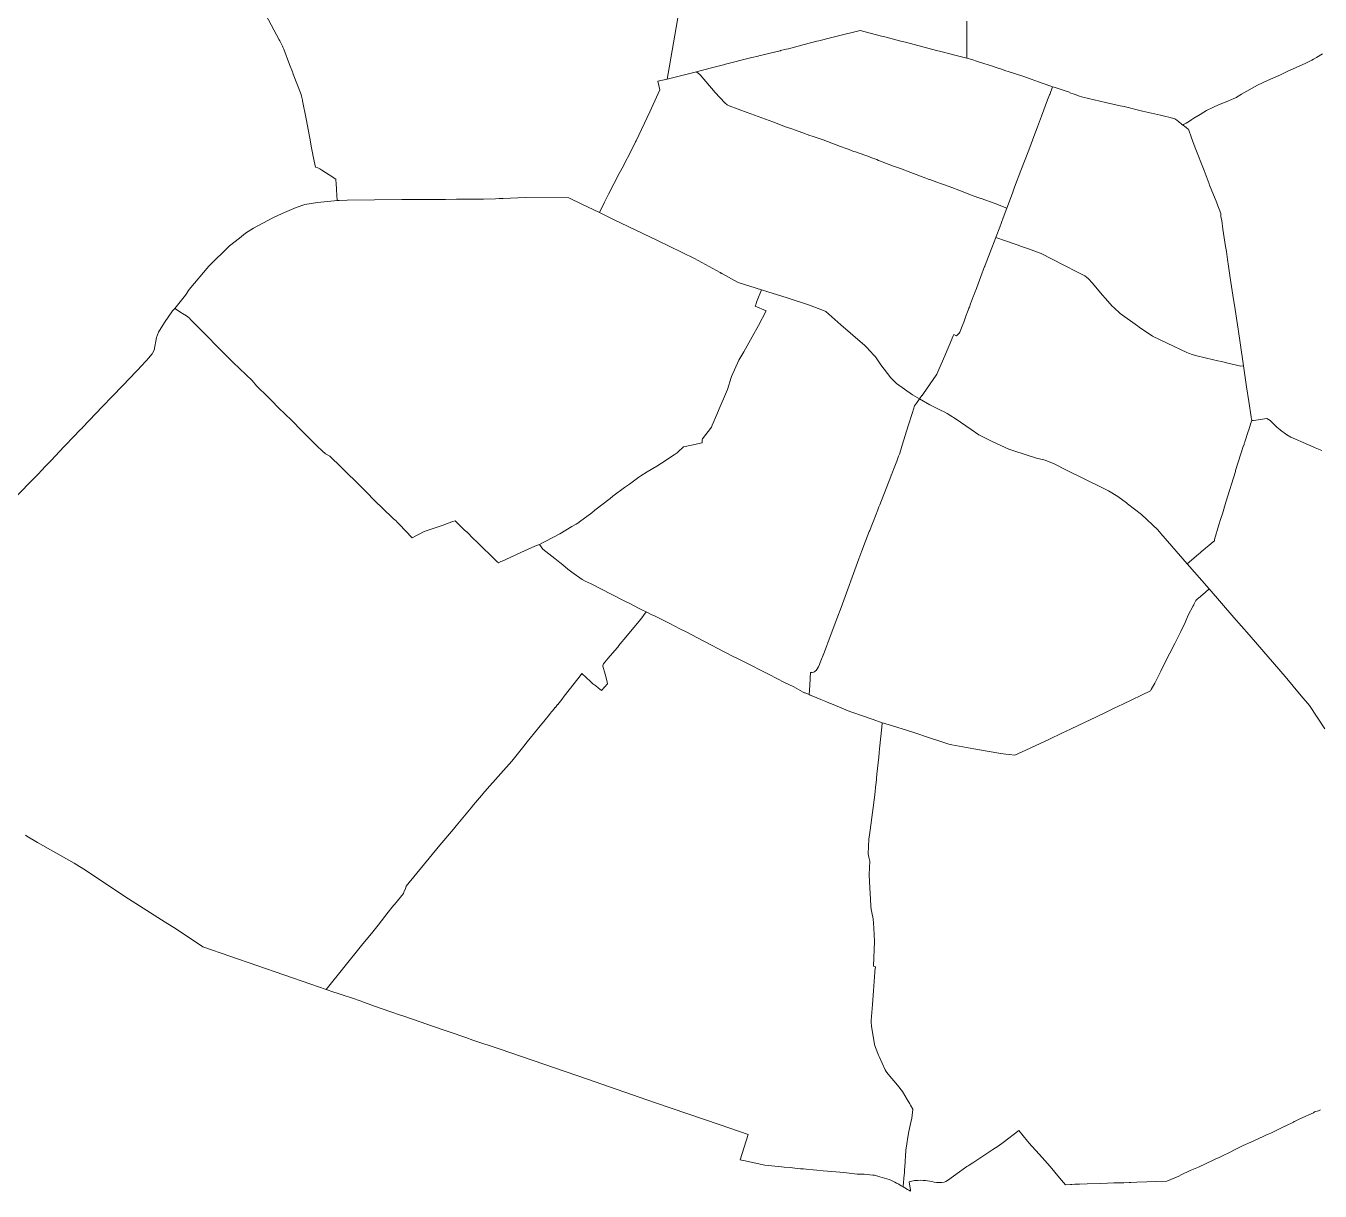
# Model space of a CAD drawing. Header units: metres. Extents: x 643076 to 661086, y 6857477 to 6867081.
# Drawn here: x 647080 to 654078, y 6857477 to 6863778 of the extents above; entities that cross this region are included whole.
import ezdxf

# ---------------------------------------------------------------- set-up
doc = ezdxf.new("R2010")
doc.units = ezdxf.units.M

msp = doc.modelspace()

# ---------------------------------------------------------------- linework, layer by layer
at = {"linetype": 'Continuous', "lineweight": 13}
for points in [[(650638.2, 6863944.7), (650614.71, 6863888.71), (650603.61, 6863810.9), (650566.5, 6863603.91), (650557.4, 6863551.21), (650547.31, 6863490.71)], [(648376.71, 6863837.7), (648449.4, 6863703.41), (648453.11, 6863696.51), (648456.91, 6863689.51), (648460.4, 6863682.91), (648467.81, 6863669.2), (648470.11, 6863663.5), (648474.51, 6863651.91), (648506.31, 6863568.51), (648521.4, 6863529.01), (648522.71, 6863525.7), (648523.81, 6863522.81), (648525.9, 6863517.31), (648567.81, 6863407.91), (648570.21, 6863398.3), (648575.11, 6863375.91), (648575.81, 6863372.71), (648595.01, 6863275.3), (648613.1, 6863180.91), (648614.9, 6863171.01), (648624.91, 6863118.7), (648631.81, 6863082.8), (648632.21, 6863080.21), (648634.5, 6863064.91), (648638.71, 6863047.21), (648646.61, 6863013.41), (648658.21, 6863009.8), (648668.71, 6863004.4), (648680.5, 6862997.61), (648719.81, 6862972.51), (648756.81, 6862948.41), (648758.4, 6862919.8), (648759.61, 6862900.31), (648760.1, 6862892.01), (648763.61, 6862833.61), (648746.5, 6862832.81)], [(648668.71, 6863004.4), (648658.21, 6863009.8), (648646.61, 6863013.41), (648638.71, 6863047.21), (648634.5, 6863064.91), (648632.21, 6863080.21), (648631.81, 6863082.8), (648624.91, 6863118.7), (648614.9, 6863171.01), (648613.1, 6863180.91), (648595.01, 6863275.3), (648575.81, 6863372.71), (648575.11, 6863375.91), (648570.21, 6863398.3), (648567.81, 6863407.91), (648525.9, 6863517.31), (648523.81, 6863522.81), (648522.71, 6863525.7), (648521.4, 6863529.01), (648506.31, 6863568.51), (648474.51, 6863651.91), (648470.11, 6863663.5), (648467.81, 6863669.2), (648460.4, 6863682.91), (648456.91, 6863689.51), (648453.11, 6863696.51), (648449.4, 6863703.41), (648376.71, 6863837.7)], [(652166.91, 6863802.91), (652166.91, 6863756.8), (652167, 6863751.4), (652166.8, 6863674.8), (652167.81, 6863604.3), (652102.71, 6863620.21), (652082.7, 6863625.2), (652027.2, 6863639.51), (652003.31, 6863645.8), (651835.8, 6863689.51), (651811.5, 6863695.9), (651723.61, 6863718.8), (651706.9, 6863723.21), (651590.81, 6863753.5), (651466.21, 6863722.41), (651444.11, 6863716.91), (651422.41, 6863711.5), (651374.71, 6863699.61), (651367.4, 6863697.7), (651356.41, 6863694.91), (651288.81, 6863678.11), (651203.21, 6863654.91), (651190.6, 6863651.8), (651160.61, 6863644.5), (651158.5, 6863643.91), (651043.5, 6863615.5), (651038.5, 6863614.21), (651005.11, 6863607.41), (650856.11, 6863569.5), (650851.11, 6863568.3), (650787.8, 6863551.41), (650780.1, 6863549.41), (650706.11, 6863530.51), (650591.41, 6863501.51), (650547.31, 6863490.71), (650557.4, 6863551.21), (650566.5, 6863603.91), (650603.61, 6863810.9)], [(652597.1, 6863460.31), (652579.5, 6863467), (652555.1, 6863476), (652514.81, 6863489.9), (652469.9, 6863505.51), (652390.21, 6863532.21), (652378.61, 6863535.91), (652355.11, 6863543.3), (652327.01, 6863553.61), (652300.81, 6863562.11), (652288.21, 6863566.11), (652254.21, 6863576.91), (652224.5, 6863586.31), (652193.81, 6863596.01), (652167.81, 6863604.3), (652166.8, 6863674.8), (652167, 6863751.4), (652166.91, 6863756.8), (652166.91, 6863802.91)], [(651019.41, 6863296.01), (650979.21, 6863309.71), (650882.41, 6863345.11), (650872.11, 6863351.61), (650859.21, 6863361.91), (650806.81, 6863418.7), (650725.11, 6863512.91), (650706.11, 6863530.51), (650780.1, 6863549.41), (650787.8, 6863551.41), (650851.11, 6863568.3), (650856.11, 6863569.5), (651005.11, 6863607.41), (651038.5, 6863614.21), (651043.5, 6863615.5), (651158.5, 6863643.91), (651160.61, 6863644.5), (651190.6, 6863651.8), (651203.21, 6863654.91), (651288.81, 6863678.11), (651356.41, 6863694.91), (651367.4, 6863697.7), (651374.71, 6863699.61), (651422.41, 6863711.5), (651444.11, 6863716.91), (651466.21, 6863722.41), (651590.81, 6863753.5), (651706.9, 6863723.21), (651723.61, 6863718.8), (651811.5, 6863695.9), (651835.8, 6863689.51), (652003.31, 6863645.8), (652027.2, 6863639.51), (652082.7, 6863625.2), (652102.71, 6863620.21), (652167.81, 6863604.3)], [(653449.31, 6863312), (653463.9, 6863321.2), (653500.81, 6863339.21), (653528.8, 6863351.91), (653570.41, 6863368.01), (653582, 6863372.71), (653586.3, 6863374.51), (653594.91, 6863378.21), (653610.61, 6863384.8), (653625.31, 6863391.51), (653628.7, 6863393.71), (653629.31, 6863394.2), (653652.9, 6863408.71), (653739.41, 6863457.81), (653792.31, 6863482.71), (653863.61, 6863514.3), (653881.51, 6863523.31), (653900.31, 6863531.9), (653999.9, 6863576.41), (654033.3, 6863593.1), (654042.01, 6863598.21), (654042.5, 6863598.5), (654045.8, 6863600.5), (654058.9, 6863607.51), (654090.21, 6863627.81)], [(654090.21, 6863627.81), (654058.9, 6863607.51), (654045.8, 6863600.5), (654042.5, 6863598.5), (654042.01, 6863598.21), (654033.3, 6863593.1), (653999.9, 6863576.41), (653900.31, 6863531.9), (653881.51, 6863523.31), (653863.61, 6863514.3), (653792.31, 6863482.71), (653739.41, 6863457.81), (653652.9, 6863408.71), (653629.31, 6863394.2), (653628.7, 6863393.71), (653625.31, 6863391.51), (653610.61, 6863384.8), (653594.91, 6863378.21), (653586.3, 6863374.51), (653582, 6863372.71), (653570.41, 6863368.01)], [(652167.81, 6863604.3), (652193.81, 6863596.01), (652224.5, 6863586.31), (652254.21, 6863576.91), (652288.21, 6863566.11), (652300.81, 6863562.11), (652327.01, 6863553.61), (652355.11, 6863543.3), (652378.61, 6863535.91), (652390.21, 6863532.21), (652469.9, 6863505.51), (652514.81, 6863489.9), (652555.1, 6863476), (652579.5, 6863467), (652597.1, 6863460.31), (652630.51, 6863449.4), (652615.8, 6863406.71), (652615.11, 6863404.71), (652604.3, 6863377.51), (652591.5, 6863344.2), (652583.6, 6863323.7), (652571.61, 6863290.61), (652560.81, 6863261.01), (652550, 6863233.11), (652542.01, 6863212.7), (652535.11, 6863194.71), (652502.31, 6863106.41), (652459.71, 6862996.8), (652425.61, 6862906.01), (652413.9, 6862874.4), (652383.3, 6862792.6), (652314.5, 6862820.01), (652244.91, 6862844.41), (652243.5, 6862844.91), (652196.5, 6862861.3), (652139, 6862884.41), (652071.5, 6862910.3), (652046.41, 6862919.11)], [(650547.31, 6863490.71), (650497.3, 6863478.5), (650508.5, 6863431.91), (650453.61, 6863314.21), (650379.8, 6863155.81), (650376.3, 6863150.71), (650372.41, 6863142.81), (650363.4, 6863125.41), (650359.91, 6863117.71), (650304.1, 6863008.41), (650295.51, 6862992.8), (650288.01, 6862979.11), (650230.4, 6862868.5), (650221.21, 6862849.8), (650215.71, 6862838.61), (650212.71, 6862832.5), (650208.6, 6862824.11), (650181.11, 6862768.31), (650085.91, 6862814.31), (650016.31, 6862848.01), (649779.31, 6862849.5), (649660.31, 6862845.3), (649639.61, 6862844.61), (649619.21, 6862843.8), (649553.9, 6862841.5), (649408.21, 6862840.51), (649349.5, 6862840.1), (649112.71, 6862838.51), (648817, 6862836.51), (648773.81, 6862834.3), (648763.61, 6862833.61), (648760.1, 6862892.01), (648759.61, 6862900.31), (648758.4, 6862919.8), (648756.81, 6862948.41), (648719.81, 6862972.51), (648680.5, 6862997.61), (648668.71, 6863004.4)], [(650304.1, 6863008.41), (650359.91, 6863117.71), (650363.4, 6863125.41), (650372.41, 6863142.81), (650376.3, 6863150.71), (650379.8, 6863155.81), (650453.61, 6863314.21), (650508.5, 6863431.91), (650497.3, 6863478.5), (650547.31, 6863490.71), (650591.41, 6863501.51), (650706.11, 6863530.51), (650725.11, 6863512.91), (650806.81, 6863418.7), (650859.21, 6863361.91), (650872.11, 6863351.61), (650882.41, 6863345.11), (650979.21, 6863309.71), (651019.41, 6863296.01), (651118.31, 6863259.71), (651188.01, 6863232.61), (651227.3, 6863218.91), (651235.5, 6863216), (651280.91, 6863199.3), (651318.5, 6863186.31), (651331, 6863181.9), (651391, 6863161.2), (651485.31, 6863126.11), (651514.4, 6863115.2), (651531.1, 6863109.11), (651541.61, 6863105.11), (651556.41, 6863099.7), (651565.31, 6863096.41), (651616.3, 6863079), (651637.21, 6863071.81), (651649, 6863067.2), (651658.81, 6863063.41), (651662.5, 6863061.91)], [(652550, 6863233.11), (652560.81, 6863261.01), (652571.61, 6863290.61), (652583.6, 6863323.7), (652591.5, 6863344.2), (652604.3, 6863377.51), (652615.11, 6863404.71), (652615.8, 6863406.71), (652630.51, 6863449.4), (652644.41, 6863445.5), (652683.41, 6863432.4), (652699.11, 6863427.51), (652716.91, 6863421.31), (652730.01, 6863414.61), (652742, 6863410.31), (652758.51, 6863404.71), (652770.61, 6863400.61), (652795.21, 6863393.61), (652916.5, 6863363.41), (652996, 6863346.11), (653017.31, 6863341.41), (653118.11, 6863317.61), (653214, 6863295), (653243.9, 6863287.71), (653260.4, 6863283.71), (653292.81, 6863275.8), (653302.61, 6863268.1), (653311.5, 6863260.91), (653315.71, 6863257.71), (653322.71, 6863252.11), (653328.01, 6863247.81), (653329, 6863247.1), (653335.21, 6863242.11)], [(653570.41, 6863368.01), (653528.8, 6863351.91), (653500.81, 6863339.21), (653463.9, 6863321.2), (653449.31, 6863312), (653429.21, 6863299.11), (653395.21, 6863278.71), (653384.5, 6863271.3), (653370.81, 6863263.11), (653352.9, 6863252.5), (653339.61, 6863244.61), (653337.71, 6863243.51), (653335.21, 6863242.11), (653329, 6863247.1), (653328.01, 6863247.81), (653322.71, 6863252.11), (653315.71, 6863257.71), (653311.5, 6863260.91), (653302.61, 6863268.1), (653292.81, 6863275.8), (653260.4, 6863283.71), (653243.9, 6863287.71), (653214, 6863295), (653118.11, 6863317.61), (653017.31, 6863341.41), (652996, 6863346.11), (652916.5, 6863363.41), (652795.21, 6863393.61), (652770.61, 6863400.61), (652758.51, 6863404.71), (652742, 6863410.31), (652730.01, 6863414.61), (652716.91, 6863421.31), (652699.11, 6863427.51), (652683.41, 6863432.4), (652644.41, 6863445.5), (652630.51, 6863449.4), (652597.1, 6863460.31)], [(652046.41, 6862919.11), (652020.21, 6862928.21), (652010.5, 6862931.61), (652000.21, 6862935.21), (651987.6, 6862939.71), (651982.5, 6862941.4), (651967.31, 6862946.7), (651958.11, 6862949.91), (651954.81, 6862951), (651946.51, 6862954.21), (651864.91, 6862985.11), (651808.1, 6863006.5), (651771.11, 6863019.3), (651741.5, 6863030.31), (651701, 6863046.6), (651689.91, 6863051.11), (651680.5, 6863054.81), (651670.6, 6863058.71), (651662.5, 6863061.91), (651658.81, 6863063.41), (651649, 6863067.2), (651637.21, 6863071.81), (651616.3, 6863079), (651565.31, 6863096.41), (651556.41, 6863099.7), (651541.61, 6863105.11), (651531.1, 6863109.11), (651514.4, 6863115.2), (651485.31, 6863126.11), (651391, 6863161.2), (651331, 6863181.9), (651318.5, 6863186.31), (651280.91, 6863199.3), (651235.5, 6863216), (651227.3, 6863218.91), (651188.01, 6863232.61), (651118.31, 6863259.71), (651019.41, 6863296.01)], [(653633.71, 6862137.31), (653617.91, 6862244.81), (653606.1, 6862321.61), (653602.4, 6862346.21), (653592.11, 6862415.8), (653582.61, 6862479), (653577.31, 6862514.51), (653570.71, 6862557.61), (653566.61, 6862585.01), (653552.01, 6862679.6), (653545.81, 6862726.61), (653541.3, 6862746.2), (653541.21, 6862762.91), (653519.01, 6862819.2), (653518.31, 6862821.1), (653480.31, 6862916.4), (653477.11, 6862924.51), (653450, 6862996.7), (653401.5, 6863118.5), (653390.21, 6863152.71), (653382.71, 6863172.91), (653366.91, 6863218.81), (653364.91, 6863220.2), (653355.9, 6863226.91), (653352.21, 6863229.61), (653348, 6863232.61), (653344.61, 6863235.21), (653338.91, 6863239.4), (653338.6, 6863239.6), (653335.21, 6863242.11), (653337.71, 6863243.51), (653339.61, 6863244.61), (653352.9, 6863252.5), (653370.81, 6863263.11), (653384.5, 6863271.3), (653395.21, 6863278.71), (653429.21, 6863299.11), (653449.31, 6863312)], [(653403.6, 6861995), (653386.5, 6862001.51), (653366.21, 6862008.9), (653357.71, 6862012.21), (653251.51, 6862062.3), (653171.61, 6862101.11), (653098.8, 6862149.71), (653090.81, 6862155.41), (652996.4, 6862223), (652961.81, 6862254.41), (652953.11, 6862262.21), (652917.21, 6862304.41), (652901.5, 6862322.81), (652845.2, 6862389), (652825.51, 6862411.01), (652814.41, 6862419.8), (652805.5, 6862426.91), (652773.9, 6862443.01), (652688.9, 6862486.3), (652568.6, 6862547.41), (652557.81, 6862551.3), (652500.61, 6862572.11), (652463.31, 6862585.61), (652440, 6862594.01), (652433.41, 6862596.31), (652377.31, 6862616.11), (652324.41, 6862634.71), (652326.41, 6862639.91), (652345.41, 6862689.3), (652364.5, 6862739.41), (652383.3, 6862792.6), (652413.9, 6862874.4), (652425.61, 6862906.01), (652459.71, 6862996.8), (652502.31, 6863106.41), (652535.11, 6863194.71), (652542.01, 6863212.7), (652550, 6863233.11)], [(653335.21, 6863242.11), (653338.6, 6863239.6), (653338.91, 6863239.4), (653344.61, 6863235.21), (653348, 6863232.61), (653352.21, 6863229.61), (653355.9, 6863226.91), (653364.91, 6863220.2), (653366.91, 6863218.81), (653382.71, 6863172.91), (653390.21, 6863152.71), (653401.5, 6863118.5), (653450, 6862996.7), (653477.11, 6862924.51), (653480.31, 6862916.4), (653518.31, 6862821.1), (653519.01, 6862819.2), (653541.21, 6862762.91), (653541.3, 6862746.2), (653545.81, 6862726.61), (653552.01, 6862679.6), (653566.61, 6862585.01), (653570.71, 6862557.61), (653577.31, 6862514.51), (653582.61, 6862479), (653592.11, 6862415.8), (653602.4, 6862346.21), (653606.1, 6862321.61), (653617.91, 6862244.81), (653633.71, 6862137.31), (653645.4, 6862063.91), (653663.11, 6861939.41), (653648.5, 6861938.61), (653579.5, 6861954.51), (653544.7, 6861962.61), (653525.5, 6861966.9), (653463.9, 6861981.11), (653403.6, 6861995)], [(651932.71, 6861790.21), (651925.71, 6861780.31), (651924.71, 6861778.91), (651911.61, 6861760.6), (651873.31, 6861782.51), (651787.21, 6861844.4), (651756.4, 6861874.8), (651702.11, 6861945.21), (651673.8, 6861989.41), (651636.61, 6862028.61), (651633.61, 6862031.8), (651630.81, 6862034.81), (651615.61, 6862050.7), (651487, 6862161.41), (651404.7, 6862234.3), (651393.11, 6862238.71), (651310.81, 6862270.11), (651196.91, 6862306.8), (651091.4, 6862340.21), (651056.7, 6862351.21), (650932.01, 6862390.5), (650842.81, 6862439.31), (650841.21, 6862440.11), (650838.11, 6862441.71), (650835.11, 6862443.51), (650833.2, 6862444.5), (650696, 6862519.41), (650494.31, 6862616.91), (650257, 6862731.71), (650181.11, 6862768.31), (650208.6, 6862824.11), (650212.71, 6862832.5), (650215.71, 6862838.61), (650221.21, 6862849.8), (650230.4, 6862868.5), (650288.01, 6862979.11), (650295.51, 6862992.8), (650304.1, 6863008.41)], [(651662.5, 6863061.91), (651670.6, 6863058.71), (651680.5, 6863054.81), (651689.91, 6863051.11), (651701, 6863046.6), (651741.5, 6863030.31), (651771.11, 6863019.3), (651808.1, 6863006.5), (651864.91, 6862985.11), (651946.51, 6862954.21), (651954.81, 6862951), (651958.11, 6862949.91), (651967.31, 6862946.7), (651982.5, 6862941.4), (651987.6, 6862939.71), (652000.21, 6862935.21), (652010.5, 6862931.61), (652020.21, 6862928.21), (652046.41, 6862919.11), (652071.5, 6862910.3), (652139, 6862884.41), (652196.5, 6862861.3), (652243.5, 6862844.91), (652244.91, 6862844.41), (652314.5, 6862820.01), (652383.3, 6862792.6)], [(648746.5, 6862832.81), (648656.3, 6862822.41), (648588.61, 6862811.6), (648542, 6862796.51), (648465.61, 6862763.3), (648415.4, 6862739.31), (648311.41, 6862684.31), (648267.5, 6862657.91), (648234.81, 6862630), (648180.7, 6862588.71), (648070.11, 6862479.31), (647962.8, 6862351.81), (647942.4, 6862322.2), (647884.61, 6862250.71), (647873.6, 6862236.61), (647829.5, 6862174.11), (647796.7, 6862122.31), (647786.61, 6862092.8), (647773.3, 6862023.91), (647763.4, 6862004.3), (647752.91, 6861991.6), (647745.81, 6861983.01), (647740.11, 6861977.21), (647736.9, 6861973.8), (647731.81, 6861968.3), (647726.5, 6861962.9), (647722.71, 6861958.91), (647721.21, 6861957.3), (647712.41, 6861947.41), (647603.81, 6861833.61), (647547.41, 6861774.41), (647495.21, 6861719.8), (647386.61, 6861606.01), (647382.4, 6861601.41), (647376.01, 6861594.91), (647255.4, 6861468.91), (647247.11, 6861460.3), (647208.2, 6861419.71)], [(647955.81, 6862205.3), (647948.1, 6862209.71), (647927.21, 6862223.61), (647884.61, 6862250.71), (647942.4, 6862322.2), (647962.8, 6862351.81), (648070.11, 6862479.31), (648180.7, 6862588.71), (648234.81, 6862630), (648267.5, 6862657.91), (648311.41, 6862684.31), (648415.4, 6862739.31), (648465.61, 6862763.3), (648542, 6862796.51), (648588.61, 6862811.6), (648656.3, 6862822.41), (648746.5, 6862832.81), (648763.61, 6862833.61), (648773.81, 6862834.3), (648817, 6862836.51), (649112.71, 6862838.51), (649349.5, 6862840.1), (649408.21, 6862840.51), (649553.9, 6862841.5), (649619.21, 6862843.8), (649639.61, 6862844.61), (649660.31, 6862845.3), (649779.31, 6862849.5), (650016.31, 6862848.01), (650085.91, 6862814.31), (650181.11, 6862768.31)], [(652383.3, 6862792.6), (652364.5, 6862739.41), (652345.41, 6862689.3), (652326.41, 6862639.91), (652324.41, 6862634.71), (652293.61, 6862554.61), (652266.31, 6862483.61), (652264.71, 6862479.71), (652264.5, 6862479.21), (652263.9, 6862477.51), (652244, 6862423.6), (652221.31, 6862363.31), (652219, 6862357.41), (652211, 6862335.91), (652206, 6862322.71), (652204.11, 6862317.51), (652188, 6862274.81), (652181.11, 6862256.61), (652179, 6862250.8), (652175.5, 6862241.61), (652163, 6862208.41), (652151.11, 6862176.8), (652146.1, 6862163.4), (652130.3, 6862122.41), (652126.11, 6862116.21), (652112.21, 6862102.81), (652096.5, 6862109.61), (652093.31, 6862102.5), (652088.01, 6862089.3), (652086.01, 6862084.61), (652052.71, 6862003), (652052.4, 6862002.11), (652048.71, 6861993.11), (652016.91, 6861920.61), (652011.31, 6861907.8), (652004.81, 6861894.81), (652002.11, 6861889.61), (651932.71, 6861790.21)], [(650181.11, 6862768.31), (650257, 6862731.71), (650494.31, 6862616.91), (650696, 6862519.41), (650833.2, 6862444.5), (650835.11, 6862443.51), (650838.11, 6862441.71), (650841.21, 6862440.11), (650842.81, 6862439.31), (650932.01, 6862390.5), (651056.7, 6862351.21), (651034.81, 6862293.11), (651031.11, 6862283.41), (651028.5, 6862275.71), (651026.91, 6862271.51), (651023.71, 6862262.21), (651082.61, 6862236.51), (651041.11, 6862158.21), (651007.2, 6862095.81), (650962.21, 6862016.11), (650935.4, 6861970.41), (650895.4, 6861882.91), (650892.5, 6861876.7), (650873.31, 6861811.61), (650867.81, 6861799.11), (650828.91, 6861707.91), (650815.31, 6861677.41), (650809.11, 6861661.3), (650799.41, 6861639.61), (650791.5, 6861618.3), (650787.71, 6861608.8), (650737.5, 6861544.4), (650736.21, 6861541.11), (650737.21, 6861523.5), (650679, 6861511.01), (650635.5, 6861501.71), (650605.3, 6861472.61), (650600.61, 6861469.01)], [(652002.11, 6861889.61), (652004.81, 6861894.81), (652011.31, 6861907.8), (652016.91, 6861920.61), (652048.71, 6861993.11), (652052.4, 6862002.11), (652052.71, 6862003), (652086.01, 6862084.61), (652088.01, 6862089.3), (652093.31, 6862102.5), (652096.5, 6862109.61), (652112.21, 6862102.81), (652126.11, 6862116.21), (652130.3, 6862122.41), (652146.1, 6862163.4), (652151.11, 6862176.8), (652163, 6862208.41), (652175.5, 6862241.61), (652179, 6862250.8), (652181.11, 6862256.61), (652188, 6862274.81), (652204.11, 6862317.51), (652206, 6862322.71), (652211, 6862335.91), (652219, 6862357.41), (652221.31, 6862363.31), (652244, 6862423.6), (652263.9, 6862477.51), (652264.5, 6862479.21), (652264.71, 6862479.71), (652266.31, 6862483.61), (652293.61, 6862554.61), (652324.41, 6862634.71), (652377.31, 6862616.11), (652433.41, 6862596.31), (652440, 6862594.01), (652463.31, 6862585.61), (652500.61, 6862572.11)], [(652500.61, 6862572.11), (652557.81, 6862551.3), (652568.6, 6862547.41), (652688.9, 6862486.3), (652773.9, 6862443.01), (652805.5, 6862426.91), (652814.41, 6862419.8), (652825.51, 6862411.01), (652845.2, 6862389), (652901.5, 6862322.81), (652917.21, 6862304.41), (652953.11, 6862262.21), (652961.81, 6862254.41), (652996.4, 6862223), (653090.81, 6862155.41), (653098.8, 6862149.71), (653171.61, 6862101.11), (653251.51, 6862062.3), (653357.71, 6862012.21), (653366.21, 6862008.9), (653386.5, 6862001.51), (653403.6, 6861995), (653463.9, 6861981.11), (653525.5, 6861966.9), (653544.7, 6861962.61), (653579.5, 6861954.51), (653648.5, 6861938.61), (653663.11, 6861939.41)], [(650809.11, 6861661.3), (650815.31, 6861677.41), (650828.91, 6861707.91), (650867.81, 6861799.11), (650873.31, 6861811.61), (650892.5, 6861876.7), (650895.4, 6861882.91), (650935.4, 6861970.41), (650962.21, 6862016.11), (651007.2, 6862095.81), (651041.11, 6862158.21), (651082.61, 6862236.51), (651023.71, 6862262.21), (651026.91, 6862271.51), (651028.5, 6862275.71), (651031.11, 6862283.41), (651034.81, 6862293.11), (651056.7, 6862351.21), (651091.4, 6862340.21), (651196.91, 6862306.8), (651310.81, 6862270.11), (651393.11, 6862238.71), (651404.7, 6862234.3), (651487, 6862161.41), (651615.61, 6862050.7), (651630.81, 6862034.81), (651633.61, 6862031.8), (651636.61, 6862028.61), (651673.8, 6861989.41), (651702.11, 6861945.21), (651756.4, 6861874.8), (651787.21, 6861844.4), (651873.31, 6861782.51), (651911.61, 6861760.6)], [(647247.11, 6861460.3), (647255.4, 6861468.91), (647376.01, 6861594.91), (647382.4, 6861601.41), (647386.61, 6861606.01), (647495.21, 6861719.8), (647547.41, 6861774.41), (647603.81, 6861833.61), (647712.41, 6861947.41), (647721.21, 6861957.3), (647722.71, 6861958.91), (647726.5, 6861962.9), (647731.81, 6861968.3), (647736.9, 6861973.8), (647740.11, 6861977.21), (647745.81, 6861983.01), (647752.91, 6861991.6), (647763.4, 6862004.3), (647773.3, 6862023.91), (647786.61, 6862092.8), (647796.7, 6862122.31), (647829.5, 6862174.11), (647873.6, 6862236.61), (647884.61, 6862250.71), (647927.21, 6862223.61), (647948.1, 6862209.71), (647955.81, 6862205.3), (647964.21, 6862196.81), (647970.3, 6862190.6), (647983, 6862177.61), (647986.81, 6862173.81), (647999.11, 6862161.3), (648048.61, 6862110.91), (648122.5, 6862035.7), (648200.61, 6861958.01), (648302.91, 6861860.1), (648327.71, 6861832.21), (648389.6, 6861770.81)], [(649331.5, 6861076.4), (649276.41, 6861057.91), (649233.11, 6861043.41), (649169.41, 6861010.61), (649098.5, 6861083.5), (649093.11, 6861089.11), (649085.5, 6861096.71), (649083.1, 6861099), (649075.2, 6861106.8), (649068.5, 6861113.21), (649062.9, 6861118.6), (648963.91, 6861214), (648924.11, 6861254.81), (648911.21, 6861268.01), (648896.11, 6861282.61), (648784.5, 6861391.01), (648723.7, 6861451.41), (648700.61, 6861464.3), (648681.5, 6861480.71), (648655.1, 6861504.81), (648585.21, 6861575), (648576.41, 6861584.91), (648513.71, 6861647.61), (648484.11, 6861677.01), (648442.3, 6861716.3), (648413, 6861747.71), (648389.6, 6861770.81), (648327.71, 6861832.21), (648302.91, 6861860.1), (648200.61, 6861958.01), (648122.5, 6862035.7), (648048.61, 6862110.91), (647999.11, 6862161.3), (647986.81, 6862173.81), (647983, 6862177.61), (647970.3, 6862190.6), (647964.21, 6862196.81), (647955.81, 6862205.3)], [(654086.91, 6861482.51), (654050.61, 6861497.01), (654043.2, 6861500.2), (653985.61, 6861525), (653943.8, 6861543.11), (653919.31, 6861554.81), (653897.51, 6861566.61), (653863.41, 6861591.51), (653860.91, 6861593.31), (653844.41, 6861608.41), (653807.01, 6861645.11), (653788.8, 6861655.6), (653729.91, 6861646.71), (653717.31, 6861644.81), (653715.5, 6861644.51), (653707.71, 6861643.41), (653706.4, 6861652.41), (653705.2, 6861660.9), (653704.61, 6861664.61), (653692.61, 6861747.51), (653680.41, 6861827.11), (653663.11, 6861939.41), (653645.4, 6862063.91), (653633.71, 6862137.31)], [(653444.71, 6860942.3), (653444.11, 6860941.81), (653436.61, 6860935.51), (653436.31, 6860935.21), (653431.61, 6860931.2), (653428.31, 6860928.61), (653427.21, 6860927.6), (653421.31, 6860922.51), (653420.21, 6860921.6), (653358.91, 6860870), (653216.1, 6861033.11), (653199.31, 6861052.11), (653111.71, 6861135.5), (653036.31, 6861194.01), (653030.9, 6861198.21), (652984.11, 6861233.51), (652933.4, 6861263.91), (652901.61, 6861279.71), (652705.9, 6861376.4), (652639.81, 6861409.61), (652591.4, 6861428.91), (652544.51, 6861441.4), (652421.4, 6861481), (652394.5, 6861489.71), (652304.11, 6861530.91), (652232.1, 6861566.11), (652190.9, 6861594.71), (652103.7, 6861655.11), (652080.61, 6861670.01), (652060.61, 6861682.71), (652044.11, 6861690.91), (652025.9, 6861699.81), (651966.6, 6861729.11), (651911.61, 6861760.6), (651924.71, 6861778.91), (651925.71, 6861780.31), (651932.71, 6861790.21), (652002.11, 6861889.61)], [(653663.11, 6861939.41), (653680.41, 6861827.11), (653692.61, 6861747.51), (653704.61, 6861664.61), (653705.2, 6861660.9), (653706.4, 6861652.41), (653707.71, 6861643.41), (653705, 6861635.11), (653701.5, 6861624.21), (653691.9, 6861594.11), (653688.81, 6861584.5), (653671.1, 6861529.61), (653670.3, 6861527.2), (653669.21, 6861523.6), (653667.81, 6861519.3), (653667.31, 6861517.7), (653667.1, 6861517.01), (653666.21, 6861514.21), (653664.61, 6861509.31), (653664.21, 6861508.3), (653620.8, 6861373.21), (653619.4, 6861368.7), (653568.21, 6861201.91), (653549.01, 6861139.5), (653543.21, 6861120.4), (653539.81, 6861109.1), (653530.71, 6861079.71), (653506.6, 6861001.01), (653505.81, 6860993.8), (653490.71, 6860981.21), (653490.21, 6860980.7), (653484.71, 6860976.01), (653476.9, 6860969.4), (653475.51, 6860968.31), (653458.01, 6860953.5), (653454.41, 6860950.41), (653453.81, 6860949.91), (653444.71, 6860942.3)], [(648389.6, 6861770.81), (648413, 6861747.71), (648442.3, 6861716.3), (648484.11, 6861677.01), (648513.71, 6861647.61), (648576.41, 6861584.91), (648585.21, 6861575), (648655.1, 6861504.81), (648681.5, 6861480.71), (648700.61, 6861464.3), (648723.7, 6861451.41), (648784.5, 6861391.01), (648896.11, 6861282.61), (648911.21, 6861268.01), (648924.11, 6861254.81), (648963.91, 6861214), (649062.9, 6861118.6), (649068.5, 6861113.21), (649075.2, 6861106.8), (649083.1, 6861099), (649085.5, 6861096.71), (649093.11, 6861089.11), (649098.5, 6861083.5), (649169.41, 6861010.61), (649233.11, 6861043.41), (649276.41, 6861057.91), (649331.5, 6861076.4), (649382.91, 6861095.71), (649388.21, 6861097.6), (649400.71, 6861102.31), (649448.71, 6861055.71), (649462.71, 6861042.1), (649463.4, 6861041.3), (649501.11, 6861004.61), (649517, 6860989.21), (649626.9, 6860882.31), (649635.11, 6860874.21), (649648.3, 6860881)], [(651911.61, 6861760.6), (651895.21, 6861737.6), (651890, 6861730.31), (651885.4, 6861723.91), (651874.21, 6861688.31), (651851.01, 6861614.51), (651818.4, 6861510.41), (651810.81, 6861486.31), (651803, 6861461.31), (651798.81, 6861450.7), (651792.81, 6861434.91), (651788.9, 6861425.11), (651771.01, 6861378.91), (651760.21, 6861351.11), (651759.11, 6861348.61), (651756.6, 6861342), (651696.91, 6861188.01), (651692.51, 6861176.61), (651686.71, 6861161.71), (651673.61, 6861127.9), (651661.5, 6861096.51), (651651, 6861069.31), (651642.61, 6861049.7), (651640.11, 6861043.7), (651599.11, 6860939.91), (651582.81, 6860896.01), (651487.5, 6860633.91), (651463.81, 6860571.7), (651428.71, 6860476.5), (651397.9, 6860392.61), (651374.4, 6860335.41), (651370.2, 6860325.2), (651364.81, 6860312.1), (651353.1, 6860292.5), (651350.21, 6860289.81), (651344.8, 6860285.81), (651337.81, 6860283.2), (651331.3, 6860281.71)], [(651370.2, 6860325.2), (651374.4, 6860335.41), (651397.9, 6860392.61), (651428.71, 6860476.5), (651463.81, 6860571.7), (651487.5, 6860633.91), (651582.81, 6860896.01), (651599.11, 6860939.91), (651640.11, 6861043.7), (651642.61, 6861049.7), (651651, 6861069.31), (651661.5, 6861096.51), (651673.61, 6861127.9), (651686.71, 6861161.71), (651692.51, 6861176.61), (651696.91, 6861188.01), (651756.6, 6861342), (651759.11, 6861348.61), (651760.21, 6861351.11), (651771.01, 6861378.91), (651788.9, 6861425.11), (651792.81, 6861434.91), (651798.81, 6861450.7), (651803, 6861461.31), (651810.81, 6861486.31), (651818.4, 6861510.41), (651851.01, 6861614.51), (651874.21, 6861688.31), (651885.4, 6861723.91), (651890, 6861730.31), (651895.21, 6861737.6), (651911.61, 6861760.6), (651966.6, 6861729.11), (652025.9, 6861699.81), (652044.11, 6861690.91), (652060.61, 6861682.71), (652080.61, 6861670.01), (652103.7, 6861655.11)], [(650010.41, 6860841.11), (649983.3, 6860863.61), (649967.01, 6860875.8), (649940.61, 6860897.11), (649875.51, 6860949.11), (649865.8, 6860960.21), (649856.61, 6860973.61), (649872.81, 6860982.01), (649890.8, 6860991.51), (649966.9, 6861031.41), (650031.81, 6861070.7), (650055.3, 6861084.21), (650064.51, 6861089.61), (650080.01, 6861100.91), (650112.5, 6861124.91), (650139.41, 6861145.81), (650155.81, 6861158.5), (650238.7, 6861222.91), (650253.61, 6861234.21), (650315.91, 6861281.51), (650342.81, 6861300.81), (650394.61, 6861337.8), (650405.81, 6861344.81), (650439.21, 6861365.81), (650490.71, 6861398.11), (650516.1, 6861414.11), (650585.81, 6861457.8), (650600.61, 6861469.01), (650605.3, 6861472.61), (650635.5, 6861501.71), (650679, 6861511.01), (650737.21, 6861523.5), (650736.21, 6861541.11), (650737.5, 6861544.4), (650787.71, 6861608.8), (650791.5, 6861618.3), (650799.41, 6861639.61), (650809.11, 6861661.3)], [(652103.7, 6861655.11), (652190.9, 6861594.71), (652232.1, 6861566.11), (652304.11, 6861530.91), (652394.5, 6861489.71), (652421.4, 6861481), (652544.51, 6861441.4), (652591.4, 6861428.91), (652639.81, 6861409.61), (652705.9, 6861376.4), (652901.61, 6861279.71), (652933.4, 6861263.91), (652984.11, 6861233.51), (653030.9, 6861198.21), (653036.31, 6861194.01), (653111.71, 6861135.5), (653199.31, 6861052.11), (653216.1, 6861033.11), (653358.91, 6860870)], [(653664.61, 6861509.31), (653666.21, 6861514.21), (653667.1, 6861517.01), (653667.31, 6861517.7), (653667.81, 6861519.3), (653669.21, 6861523.6), (653670.3, 6861527.2), (653671.1, 6861529.61), (653688.81, 6861584.5), (653691.9, 6861594.11), (653701.5, 6861624.21), (653705, 6861635.11), (653707.71, 6861643.41), (653715.5, 6861644.51), (653717.31, 6861644.81), (653729.91, 6861646.71), (653788.8, 6861655.6), (653807.01, 6861645.11), (653844.41, 6861608.41), (653860.91, 6861593.31), (653863.41, 6861591.51), (653897.51, 6861566.61), (653919.31, 6861554.81), (653943.8, 6861543.11), (653985.61, 6861525), (654043.2, 6861500.2), (654050.61, 6861497.01), (654086.91, 6861482.51)], [(647018.61, 6861225), (647133.7, 6861340.71), (647143.11, 6861350.31), (647170.2, 6861379.8), (647180.71, 6861391.21), (647206.71, 6861417.21), (647208.2, 6861419.71), (647247.11, 6861460.3)], [(650600.61, 6861469.01), (650585.81, 6861457.8), (650516.1, 6861414.11), (650490.71, 6861398.11), (650439.21, 6861365.81), (650405.81, 6861344.81), (650394.61, 6861337.8), (650342.81, 6861300.81), (650315.91, 6861281.51), (650253.61, 6861234.21), (650238.7, 6861222.91), (650155.81, 6861158.5), (650139.41, 6861145.81), (650112.5, 6861124.91), (650080.01, 6861100.91), (650064.51, 6861089.61), (650055.3, 6861084.21), (650031.81, 6861070.7), (649966.9, 6861031.41), (649890.8, 6860991.51), (649872.81, 6860982.01), (649856.61, 6860973.61), (649831.4, 6860964.31), (649756.31, 6860931), (649674.31, 6860892.61), (649654.71, 6860883.81), (649648.3, 6860881), (649635.11, 6860874.21), (649626.9, 6860882.31), (649517, 6860989.21), (649501.11, 6861004.61), (649463.4, 6861041.3), (649462.71, 6861042.1), (649448.71, 6861055.71), (649400.71, 6861102.31), (649388.21, 6861097.6), (649382.91, 6861095.71), (649331.5, 6861076.4)], [(654103.81, 6859977.11), (654020.3, 6860102.21), (653975, 6860156.21), (653888.61, 6860259.31), (653704.51, 6860471.8), (653693.21, 6860484.81), (653611.81, 6860578.8), (653477.61, 6860733.61), (653358.91, 6860870), (653420.21, 6860921.6), (653421.31, 6860922.51), (653427.21, 6860927.6), (653428.31, 6860928.61), (653431.61, 6860931.2), (653436.31, 6860935.21), (653436.61, 6860935.51), (653444.11, 6860941.81), (653444.71, 6860942.3), (653453.81, 6860949.91), (653454.41, 6860950.41), (653458.01, 6860953.5), (653475.51, 6860968.31), (653476.9, 6860969.4), (653484.71, 6860976.01), (653490.21, 6860980.7), (653490.71, 6860981.21), (653505.81, 6860993.8), (653506.6, 6861001.01), (653530.71, 6861079.71), (653539.81, 6861109.1), (653543.21, 6861120.4), (653549.01, 6861139.5), (653568.21, 6861201.91), (653619.4, 6861368.7), (653620.8, 6861373.21), (653664.21, 6861508.3), (653664.61, 6861509.31)], [(647208.2, 6861419.71), (647206.71, 6861417.21), (647180.71, 6861391.21), (647170.2, 6861379.8), (647143.11, 6861350.31), (647133.7, 6861340.71), (647018.61, 6861225)], [(649648.3, 6860881), (649654.71, 6860883.81), (649674.31, 6860892.61), (649756.31, 6860931), (649831.4, 6860964.31), (649856.61, 6860973.61)], [(649856.61, 6860973.61), (649865.8, 6860960.21), (649875.51, 6860949.11), (649940.61, 6860897.11), (649967.01, 6860875.8), (649983.3, 6860863.61), (650010.41, 6860841.11), (650031.71, 6860824.41), (650087.7, 6860783.8), (650104.31, 6860776), (650135.9, 6860761.3), (650189.4, 6860733.91), (650307.81, 6860672.71), (650328.81, 6860662.21), (650341.4, 6860656), (650365.61, 6860644.11), (650396.81, 6860627.11), (650411.21, 6860620.41), (650434.71, 6860609.11), (650405.2, 6860569.41), (650394.5, 6860557.8), (650323.31, 6860472.4), (650294.11, 6860437.21), (650286.9, 6860428), (650280.11, 6860419.3), (650276.51, 6860414.21), (650229.2, 6860359.9), (650210.81, 6860337.41), (650204.01, 6860328.91), (650201.81, 6860323.91), (650200.21, 6860319.8), (650199.5, 6860315.7), (650211.4, 6860271.7), (650220.41, 6860238.11), (650225.21, 6860220.4), (650192.71, 6860183.7), (650174.21, 6860198.41), (650161.11, 6860208.61)], [(651331.3, 6860281.71), (651322.2, 6860281.81), (651320.3, 6860250.01), (651320.2, 6860248.9), (651317.81, 6860210.8), (651314.61, 6860161.81), (651305.81, 6860165.51), (651293.11, 6860170.7), (651289.21, 6860172.3), (651283.31, 6860174.81), (651232.11, 6860203.2), (651181.4, 6860227.41), (651098.41, 6860270), (650956.5, 6860342.6), (650923.2, 6860359.5), (650905.01, 6860368.71), (650814, 6860414.91), (650794.91, 6860425.51), (650707.4, 6860471.51), (650656.71, 6860497.81), (650616.4, 6860518.3), (650561.7, 6860545.61), (650497, 6860578.41), (650479.41, 6860587.3), (650465.31, 6860594.21), (650434.71, 6860609.11), (650411.21, 6860620.41), (650396.81, 6860627.11), (650365.61, 6860644.11), (650341.4, 6860656), (650328.81, 6860662.21), (650307.81, 6860672.71), (650189.4, 6860733.91), (650135.9, 6860761.3), (650104.31, 6860776), (650087.7, 6860783.8), (650031.71, 6860824.41), (650010.41, 6860841.11)], [(653358.91, 6860870), (653477.61, 6860733.61), (653456.81, 6860714.91), (653419.61, 6860683.41), (653414.41, 6860679.1), (653406.61, 6860672.51), (653406, 6860671.3), (653400.11, 6860659.41), (653397.01, 6860653.3), (653394.81, 6860648.71), (653394.31, 6860647.8), (653391.51, 6860642.4), (653365, 6860590.9), (653347.11, 6860551.51), (653323.71, 6860502.7), (653317.31, 6860488.61), (653298.91, 6860452.31), (653292.2, 6860439.11), (653265.41, 6860386.3), (653224.31, 6860304.3), (653216.1, 6860287.91), (653183.9, 6860224.51), (653164.5, 6860190.11), (653159.9, 6860182), (653010.9, 6860110.71), (652964.21, 6860088.4), (652921.21, 6860067.81), (652864.5, 6860040.7), (652806.51, 6860012.91), (652727.81, 6859975.01), (652681.4, 6859953.21), (652614.11, 6859921.61), (652513.21, 6859874.2), (652486.31, 6859861.51), (652426.81, 6859834.4), (652395.61, 6859838.81), (652378.91, 6859840.41), (652350.31, 6859844.31)], [(653406, 6860671.3), (653406.61, 6860672.51), (653414.41, 6860679.1), (653419.61, 6860683.41), (653456.81, 6860714.91), (653477.61, 6860733.61), (653611.81, 6860578.8), (653693.21, 6860484.81), (653704.51, 6860471.8), (653888.61, 6860259.31), (653975, 6860156.21), (654020.3, 6860102.21), (654103.81, 6859977.11)], [(652078.8, 6859892.21), (652086.61, 6859890.71), (652205.81, 6859868.7), (652215.41, 6859866.9), (652225.61, 6859865.21), (652340.11, 6859844.81), (652350.31, 6859844.31), (652378.91, 6859840.41), (652395.61, 6859838.81), (652426.81, 6859834.4), (652486.31, 6859861.51), (652513.21, 6859874.2), (652614.11, 6859921.61), (652681.4, 6859953.21), (652727.81, 6859975.01), (652806.51, 6860012.91), (652864.5, 6860040.7), (652921.21, 6860067.81), (652964.21, 6860088.4), (653010.9, 6860110.71), (653159.9, 6860182), (653164.5, 6860190.11), (653183.9, 6860224.51), (653216.1, 6860287.91), (653224.31, 6860304.3), (653265.41, 6860386.3), (653292.2, 6860439.11), (653298.91, 6860452.31), (653317.31, 6860488.61), (653323.71, 6860502.7), (653347.11, 6860551.51), (653365, 6860590.9), (653391.51, 6860642.4), (653394.31, 6860647.8), (653394.81, 6860648.71), (653397.01, 6860653.3), (653400.11, 6860659.41), (653406, 6860671.3)], [(650199.5, 6860315.7), (650200.21, 6860319.8), (650201.81, 6860323.91), (650204.01, 6860328.91), (650210.81, 6860337.41), (650229.2, 6860359.9), (650276.51, 6860414.21), (650280.11, 6860419.3), (650286.9, 6860428), (650294.11, 6860437.21), (650323.31, 6860472.4), (650394.5, 6860557.8), (650405.2, 6860569.41), (650434.71, 6860609.11), (650465.31, 6860594.21), (650479.41, 6860587.3), (650497, 6860578.41), (650561.7, 6860545.61), (650616.4, 6860518.3), (650656.71, 6860497.81), (650707.4, 6860471.51), (650794.91, 6860425.51), (650814, 6860414.91), (650905.01, 6860368.71), (650923.2, 6860359.5), (650956.5, 6860342.6), (651098.41, 6860270), (651181.4, 6860227.41), (651232.11, 6860203.2), (651283.31, 6860174.81), (651289.21, 6860172.3), (651293.11, 6860170.7), (651305.81, 6860165.51), (651314.61, 6860161.81)], [(650161.11, 6860208.61), (650145.11, 6860220.81), (650132.61, 6860232.81), (650086.4, 6860275.3), (650076.9, 6860263.21), (650076.41, 6860262.6), (650044.61, 6860221.91), (649991.11, 6860153.3), (649977.6, 6860136.2), (649955.8, 6860108.8), (649955.21, 6860108.01), (649942.9, 6860092.5), (649942.61, 6860092.11), (649927.6, 6860073.61), (649924.5, 6860069.91), (649915.61, 6860059.11), (649911.71, 6860054.3), (649888.21, 6860026.01), (649871.51, 6860005.91), (649871.31, 6860005.61), (649860.3, 6859992.41), (649854.01, 6859984.91), (649845.91, 6859975.11), (649791.11, 6859906.41), (649772.81, 6859883.5), (649707.61, 6859801.61), (649573.61, 6859652.5), (649563.61, 6859640.71), (649559.71, 6859636.01), (649558.5, 6859634.61), (649554.11, 6859629.41), (649499.71, 6859565.1), (649487, 6859550.11), (649406.9, 6859453.11), (649398.91, 6859443.31), (649391.61, 6859434.5), (649318.61, 6859347.1), (649136.8, 6859125.5)], [(649499.71, 6859565.1), (649554.11, 6859629.41), (649558.5, 6859634.61), (649559.71, 6859636.01), (649563.61, 6859640.71), (649573.61, 6859652.5), (649707.61, 6859801.61), (649772.81, 6859883.5), (649791.11, 6859906.41), (649845.91, 6859975.11), (649854.01, 6859984.91), (649860.3, 6859992.41), (649871.31, 6860005.61), (649871.51, 6860005.91), (649888.21, 6860026.01), (649911.71, 6860054.3), (649915.61, 6860059.11), (649924.5, 6860069.91), (649927.6, 6860073.61), (649942.61, 6860092.11), (649942.9, 6860092.5), (649955.21, 6860108.01), (649955.8, 6860108.8), (649977.6, 6860136.2), (649991.11, 6860153.3), (650044.61, 6860221.91), (650076.41, 6860262.6), (650076.9, 6860263.21), (650086.4, 6860275.3), (650132.61, 6860232.81), (650145.11, 6860220.81), (650161.11, 6860208.61), (650174.21, 6860198.41), (650192.71, 6860183.7), (650225.21, 6860220.4), (650220.41, 6860238.11), (650211.4, 6860271.7), (650199.5, 6860315.7)], [(652350.31, 6859844.31), (652340.11, 6859844.81), (652225.61, 6859865.21), (652215.41, 6859866.9), (652205.81, 6859868.7), (652086.61, 6859890.71), (652078.8, 6859892.21), (652070.31, 6859894.21), (652022.21, 6859910.5), (651960.7, 6859930.61), (651886.2, 6859955.01), (651847.61, 6859967.21), (651765.5, 6859993), (651754.31, 6859996.5), (651710, 6860010.2), (651661.9, 6860026.8), (651592, 6860050.91), (651562.11, 6860061.11), (651535.21, 6860070.71), (651435.6, 6860111.3), (651425.11, 6860115.71), (651404.7, 6860124.21), (651378.31, 6860135.11), (651356.81, 6860144), (651334.41, 6860153.6), (651320.11, 6860159.51), (651314.61, 6860161.81), (651317.81, 6860210.8), (651320.2, 6860248.9), (651320.3, 6860250.01), (651322.2, 6860281.81), (651331.3, 6860281.71), (651337.81, 6860283.2), (651344.8, 6860285.81), (651350.21, 6860289.81), (651353.1, 6860292.5), (651364.81, 6860312.1), (651370.2, 6860325.2)], [(651314.61, 6860161.81), (651320.11, 6860159.51), (651334.41, 6860153.6), (651356.81, 6860144), (651378.31, 6860135.11), (651404.7, 6860124.21), (651425.11, 6860115.71), (651435.6, 6860111.3), (651535.21, 6860070.71), (651562.11, 6860061.11), (651592, 6860050.91), (651661.9, 6860026.8), (651710, 6860010.2), (651707.5, 6859985.4), (651695.71, 6859868.61), (651693.61, 6859847.7), (651691.2, 6859824.5), (651681.7, 6859731), (651676.9, 6859683.2), (651676.41, 6859678.31), (651670.11, 6859619.8), (651644.8, 6859428.11), (651640.9, 6859403.8), (651637.9, 6859379.8), (651633.7, 6859301.71), (651637.21, 6859282.51), (651642.41, 6859260.9), (651640.31, 6859189.61), (651643.6, 6859114.81), (651644.91, 6859088.01), (651648.21, 6859020.2), (651651, 6858999.71), (651654.41, 6858983.11), (651661.71, 6858949.8), (651665.61, 6858899.01), (651667.51, 6858826.41), (651662.81, 6858693.8), (651673, 6858690.11)], [(651656.9, 6858486.01), (651662.41, 6858559.8), (651670.11, 6858660.9), (651670.71, 6858666.01), (651673, 6858690.11), (651662.81, 6858693.8), (651667.51, 6858826.41), (651665.61, 6858899.01), (651661.71, 6858949.8), (651654.41, 6858983.11), (651651, 6858999.71), (651648.21, 6859020.2), (651644.91, 6859088.01), (651643.6, 6859114.81), (651640.31, 6859189.61), (651642.41, 6859260.9), (651637.21, 6859282.51), (651633.7, 6859301.71), (651637.9, 6859379.8), (651640.9, 6859403.8), (651644.8, 6859428.11), (651670.11, 6859619.8), (651676.41, 6859678.31), (651676.9, 6859683.2), (651681.7, 6859731), (651691.2, 6859824.5), (651693.61, 6859847.7), (651695.71, 6859868.61), (651707.5, 6859985.4), (651710, 6860010.2), (651754.31, 6859996.5), (651765.5, 6859993), (651847.61, 6859967.21), (651886.2, 6859955.01), (651960.7, 6859930.61), (652022.21, 6859910.5), (652070.31, 6859894.21), (652078.8, 6859892.21)], [(650194, 6858054.51), (650116.11, 6858081.61), (649643.81, 6858244), (649497.5, 6858294), (649458.51, 6858307.4), (649273.11, 6858370.91), (649217, 6858390.01), (649117.71, 6858424), (649110.71, 6858426.51), (649048.71, 6858448.5), (648970.5, 6858476.21), (648906, 6858499.11), (648901.31, 6858500.7), (648892.81, 6858503.8), (648841.51, 6858522.01), (648795.11, 6858537.1), (648778.91, 6858542.3), (648763.5, 6858547.31), (648744.9, 6858553.41), (648704.6, 6858567.5), (648902.61, 6858814.41), (648948.51, 6858870.51), (648985.2, 6858915.41), (649039.61, 6858985.61), (649046.3, 6858994.31), (649052.11, 6859001.91), (649067.7, 6859020.81), (649073.31, 6859027.5), (649121.5, 6859086.11), (649124.51, 6859093.61), (649132.3, 6859113.7), (649136.8, 6859125.5), (649318.61, 6859347.1), (649391.61, 6859434.5), (649398.91, 6859443.31), (649406.9, 6859453.11), (649487, 6859550.11), (649499.71, 6859565.1)], [(649136.8, 6859125.5), (649132.3, 6859113.7), (649124.51, 6859093.61), (649121.5, 6859086.11), (649073.31, 6859027.5), (649067.7, 6859020.81), (649052.11, 6859001.91), (649046.3, 6858994.31), (649039.61, 6858985.61), (648985.2, 6858915.41), (648948.51, 6858870.51), (648902.61, 6858814.41), (648704.6, 6858567.5), (648621.31, 6858596), (648036.81, 6858797.61), (647894, 6858893.11), (647833.6, 6858932), (647635.51, 6859058.11), (647491.4, 6859152.71), (647408.7, 6859209.6), (647341.91, 6859249.91), (647142.8, 6859361.61), (647085.8, 6859395.61), (647077.61, 6859401.01)], [(651673, 6858690.11), (651670.71, 6858666.01), (651670.11, 6858660.9), (651662.41, 6858559.8), (651656.9, 6858486.01), (651650.51, 6858399.81), (651650.61, 6858390.41), (651651.31, 6858369.41), (651668.6, 6858270.41), (651673.11, 6858253.8), (651690.31, 6858211.41), (651693.31, 6858205.11), (651726.11, 6858133.21), (651730.71, 6858124.1), (651735, 6858118.71), (651743, 6858108.9), (651792.9, 6858050.71), (651819.31, 6858016.01), (651844.61, 6857973.3), (651859.6, 6857948.4), (651863.31, 6857941.81), (651875.11, 6857920.8), (651875.71, 6857916.1), (651874.61, 6857903.61), (651869.61, 6857871.9), (651862.51, 6857840.91), (651854.31, 6857799.81), (651848, 6857768.5), (651842.5, 6857731.91), (651838.31, 6857697.9), (651838, 6857693.01), (651836.2, 6857670.31), (651833.71, 6857637.81), (651831.9, 6857606.4), (651831.21, 6857593.31), (651830.9, 6857589.3), (651829.81, 6857575.41), (651828.81, 6857562.81)], [(651822.51, 6857500.11), (651825.4, 6857527.3), (651827.1, 6857542.51), (651827.5, 6857546.8), (651828.81, 6857562.81), (651829.81, 6857575.41), (651830.9, 6857589.3), (651831.21, 6857593.31), (651831.9, 6857606.4), (651833.71, 6857637.81), (651836.2, 6857670.31), (651838, 6857693.01), (651838.31, 6857697.9), (651842.5, 6857731.91), (651848, 6857768.5), (651854.31, 6857799.81), (651862.51, 6857840.91), (651869.61, 6857871.9), (651874.61, 6857903.61), (651875.71, 6857916.1), (651875.11, 6857920.8), (651863.31, 6857941.81), (651859.6, 6857948.4), (651844.61, 6857973.3), (651819.31, 6858016.01), (651792.9, 6858050.71), (651743, 6858108.9), (651735, 6858118.71), (651730.71, 6858124.1), (651726.11, 6858133.21), (651693.31, 6858205.11), (651690.31, 6858211.41), (651673.11, 6858253.8), (651668.6, 6858270.41), (651651.31, 6858369.41), (651650.61, 6858390.41), (651650.51, 6858399.81), (651656.9, 6858486.01)], [(651828.81, 6857562.81), (651827.5, 6857546.8), (651827.1, 6857542.51), (651825.4, 6857527.3), (651822.51, 6857500.11), (651812.5, 6857505.61), (651799.31, 6857514.4), (651787.61, 6857520.4), (651778.31, 6857526), (651768, 6857531.5), (651757.51, 6857536.01), (651747.5, 6857539.5), (651696.91, 6857554.8), (651668.5, 6857562.5), (651660.11, 6857564.11), (651612.11, 6857567.8), (651574.11, 6857569.41), (651560, 6857571.11), (651503, 6857577.11), (651437.1, 6857583.11), (651390.31, 6857586.91), (651356.81, 6857590.3), (651336.61, 6857592.11), (651298.21, 6857595.51), (651283.8, 6857596.7), (651267.4, 6857598.11), (651250.61, 6857600.2), (651212.31, 6857603.91), (651180.4, 6857607.21), (651164.9, 6857608.71), (651075.11, 6857618.01), (650960.31, 6857642.4), (650949.41, 6857644.6), (650942.2, 6857645.8), (650984.71, 6857782.91), (650834.8, 6857835), (650479.61, 6857957.01), (650194, 6858054.51)], [(654079.21, 6857916.1), (654069.21, 6857911.5), (654054.51, 6857907.61), (654047.4, 6857904.91), (654044.61, 6857903.31), (654041.81, 6857900.8), (654017.41, 6857889.1), (654001.11, 6857881.71), (653961.4, 6857864.11), (653954.41, 6857860.71), (653942.4, 6857855.01), (653937.51, 6857852.7), (653933.21, 6857850.7)], [(653933.21, 6857850.7), (653888.9, 6857828.51), (653887.31, 6857827.7), (653880.31, 6857824.3), (653851.31, 6857810.01), (653811.61, 6857791.11), (653801.71, 6857786.51), (653788.4, 6857780.51), (653769.4, 6857772.3), (653703, 6857742), (653662.21, 6857723), (653625.81, 6857705.01), (653580, 6857682.41), (653556.81, 6857671.11), (653527.41, 6857656.81), (653514.5, 6857651.01), (653498.7, 6857643.51), (653419.71, 6857607.41), (653374.61, 6857587.91), (653327, 6857564.61), (653313.81, 6857558.11), (653249.31, 6857530.81), (653085.91, 6857524.91), (653054.61, 6857523.9), (653045.7, 6857523.61), (653016.4, 6857522.51), (653001.71, 6857522.3), (652962.41, 6857521.01), (652927.6, 6857519.91), (652889, 6857518.81), (652818.7, 6857516.4), (652776.7, 6857515.01), (652768.7, 6857514.8), (652751.01, 6857513.91), (652735.91, 6857512.8), (652728.01, 6857512.21), (652700.11, 6857510.21), (652667.7, 6857549.61)], [(652667.7, 6857549.61), (652618.9, 6857609.8), (652560.01, 6857675.3), (652519.31, 6857720.9), (652504.71, 6857737.21), (652496.21, 6857746.61), (652448.41, 6857804.5), (652364.31, 6857739.7), (652336.61, 6857721), (652307.8, 6857701.5), (652200.11, 6857630.11), (652180.4, 6857618.11), (652174.11, 6857613.9), (652168.41, 6857609.9), (652127.5, 6857580.61), (652063.3, 6857535.3), (652053.11, 6857529.3), (652044.3, 6857526.21), (652031.91, 6857523.9), (652023.21, 6857522.81), (652016.51, 6857522.91), (652004.01, 6857523.8), (651990.4, 6857525.8), (651978.81, 6857528.21), (651943.31, 6857533.7), (651931, 6857534.8), (651917.41, 6857535.5), (651903.11, 6857535.2), (651885.4, 6857533.6), (651870.5, 6857531.11), (651864.4, 6857529.8), (651856.01, 6857527.5), (651863.6, 6857482.41), (651862.4, 6857477.01), (651854.81, 6857481.7), (651846.4, 6857486.61), (651832.3, 6857494.61), (651822.51, 6857500.11)]]:
    msp.add_lwpolyline(points, dxfattribs=at)

doc.saveas('drawing.dxf')
